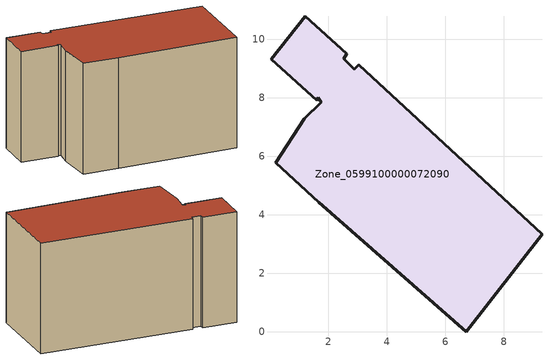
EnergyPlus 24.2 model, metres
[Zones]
Zone_0599100000072090
 floor ground (C_G): 2.53,9.33 2.89,8.97 3.04,9.12 9.3,3.33 6.7,0 1.67,4.42 0.21,5.77 1.19,7.27 1.76,7.84 1.66,8 1.6,7.92 0.04,9.31 1.21,10.78 2.63,9.49 z2.98
 wall outside (C_F): 0.21,5.77 1.67,4.42 6.7,0 9.3,3.33 3.04,9.12 2.89,8.97 2.53,9.33 2.63,9.49 1.21,10.78 0.04,9.31 1.6,7.92 1.66,8 1.76,7.84 1.19,7.27 0.21,5.77 z2.98:9.4
 roof outside (C_R): 2.89,8.97 2.53,9.33 2.63,9.49 1.21,10.78 0.04,9.31 1.6,7.92 1.66,8 1.76,7.84 1.19,7.27 0.21,5.77 1.67,4.42 6.7,0 9.3,3.33 3.04,9.12 z9.4
[BUILDING]
Pand.0599100000072090: North Axis=0; Terrain=City; Loads Convergence Tolerance Value=0.04; Temperature Convergence Tolerance Value=0.4; Solar Distribution=FullExterior; Maximum Number of Warmup Days=25; Minimum Number of Warmup Days=1
[Site:Location]
Rotterdam.The.Hague.AP_ZH_NLD Design_Conditions: Latitude=51.96; Longitude=4.45; Time Zone=1; Elevation=-4.5
[SITE:GROUNDTEMPERATURE:BUILDINGSURFACE]
18, 18, 18, 18, 18, 18, 18, 18, 18, 18, 18, 18
[MATERIAL] Thermal Absorptance=0.9; Solar Absorptance=0.7; Visible Absorptance=0.7
Name | Roughness | Thickness | Conductivity | Density | Specific Heat
G.TC.1946 | MediumSmooth | 0.15 | 1 | 540 | 1210
F.TC.1946 | Rough | 0.3 | 0.857143 | 1920 | 840
R.TC.1946 | MediumRough | 0.2 | 0.909091 | 1500 | 1000
[CONSTRUCTION]
C_G: G.TC.1946
C_F: F.TC.1946
C_R: R.TC.1946
[ZONE]
Zone_0599100000072090: Type=1; Multiplier=1; Ceiling Height=Autocalculate; Volume=Autocalculate; Floor Area=autocalculate; Part of Total Floor Area=Yes
[ZONEINFILTRATION:DESIGNFLOWRATE]
Infil_Zone_0599100000072090: Zone or ZoneList or Space or SpaceList=Zone_0599100000072090; Schedule=AlwaysOn; Design Flow Rate Calculation Method=Flow/Area; Flow Rate per Floor Area=0.003; Constant Term Coefficient=1; Temperature Term Coefficient=0; Velocity Term Coefficient=0; Velocity Squared Term Coefficient=0
[HVACTEMPLATE:ZONE:IDEALLOADSAIRSYSTEM]
Zone_0599100000072090: Maximum Heating Supply Air Temperature=50; Minimum Cooling Supply Air Temperature=13; Maximum Heating Supply Air Humidity Ratio=0.0156; Minimum Cooling Supply Air Humidity Ratio=0.0077; Heating Limit=NoLimit; Cooling Limit=NoLimit; Dehumidification Control Type=ConstantSensibleHeatRatio; Cooling Sensible Heat Ratio=0.7; Dehumidification Setpoint=60; Humidification Control Type=None; Humidification Setpoint=30; Outdoor Air Method=None; Outdoor Air Flow Rate per Person=0.00944; Outdoor Air Flow Rate per Zone Floor Area=0; Outdoor Air Flow Rate per Zone=0; Demand Controlled Ventilation Type=None; Outdoor Air Economizer Type=NoEconomizer; Heat Recovery Type=None; Sensible Heat Recovery Effectiveness=0.7; Latent Heat Recovery Effectiveness=0.65
[ZONECONTROL:THERMOSTAT]
ThermostatControl_Zone_0599100000072090: Zone or ZoneList=Zone_0599100000072090; Control Type Schedule=DualSetpointControlType; Control 1=Thermostat_Zone_0599100000072090; Temperature Difference Between Cutout And Setpoint=0
[THERMOSTATSETPOINT:DUALSETPOINT]
Thermostat_Zone_0599100000072090: Heating Setpoint Temperature Schedule=HeatingSetpoint_Zone_0599100000072090; Cooling Setpoint Temperature Schedule=CoolingSetpoint_Zone_0599100000072090
[SCHEDULE:COMPACT]
HeatingSetpoint_Zone_0599100000072090: Through: 12/31, For: AllDays, Until: 24:00, 21
CoolingSetpoint_Zone_0599100000072090: Through: 12/31, For: AllDays, Until: 24:00, 24
DualSetpointControlType: Through: 12/31, For: AllDays, Until: 24:00, 4
AlwaysOn: Through: 12/31, For: AllDays, Until: 24:00, 1
